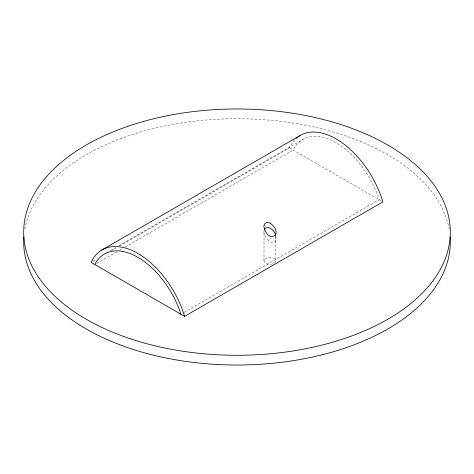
<?xml version="1.0" encoding="UTF-8"?>
<svg xmlns="http://www.w3.org/2000/svg" width="474" height="474" viewBox="0 0 474 474"><rect width="100%" height="100%" fill="white"/><g stroke="black" fill="none" stroke-linecap="round" stroke-linejoin="round"><path stroke-width="0.36" stroke-dasharray="2.37 1.78" d="M263.965 260.884L264.042 230.453M275.88 236.082C277.177 249.721 262.934 238.535 263.965 231.371M110.489 250.521L115.603 247.564M118.802 245.716L303.016 139.362M92.993 261.322L97.33 258.816M111.58 250.586L115.917 248.08M119.638 245.935L289.418 147.912A71.598 41.339 60 0 1 294.941 139.64M96.672 263.443L117.119 251.641M119.596 250.207L122.695 248.417M125.172 246.99L293.098 150.039A66.822 38.584 60 0 1 336.143 142.834A66.822 38.584 60 0 1 379.188 199.738L182.14 313.504M289.418 147.912L382.868 201.865M275.744 236.431L275.898 260.884A5.966 3.442 0 0 1 266.945 263.864A5.966 3.442 0 0 1 266.945 257.897A5.966 3.442 0 0 1 275.898 260.884M24.844 229.155A213.3 123.145 0 0 1 237 118.725A213.3 123.145 0 0 1 449.156 229.155"/><path stroke-width="0.71" d="M264.012 225.766L264.415 224.433A5.036 4.07 43.9 0 1 267.638 222.537L268.859 222.715A6.488 5.421 47.8 0 1 270.381 223.236M264.279 229.594C267.834 223.864 275.305 231.004 275.607 235.738M101.602 250.142L299.888 135.659M184.582 316.348A71.598 41.339 60 0 0 137.857 253.418A71.598 41.339 60 0 0 91.132 262.395L184.582 316.348L382.868 201.865A71.598 41.339 60 0 0 296.327 138.301M270.37 223.272C284.684 234.547 268.13 244.584 263.977 226.963A6.571 5.196 48.1 0 1 263.994 225.76M94.812 264.516A66.822 38.584 60 0 1 137.857 257.311A66.822 38.584 60 0 1 180.902 314.221M450.128 236.917A213.3 123.145 0 0 1 237 365.021A213.3 123.145 0 0 1 23.872 236.917M130.35 338.78A213.3 123.145 0 0 0 450.3 232.13A213.3 123.145 0 0 0 130.35 125.48A213.3 123.145 0 0 0 130.35 338.78"/></g></svg>
